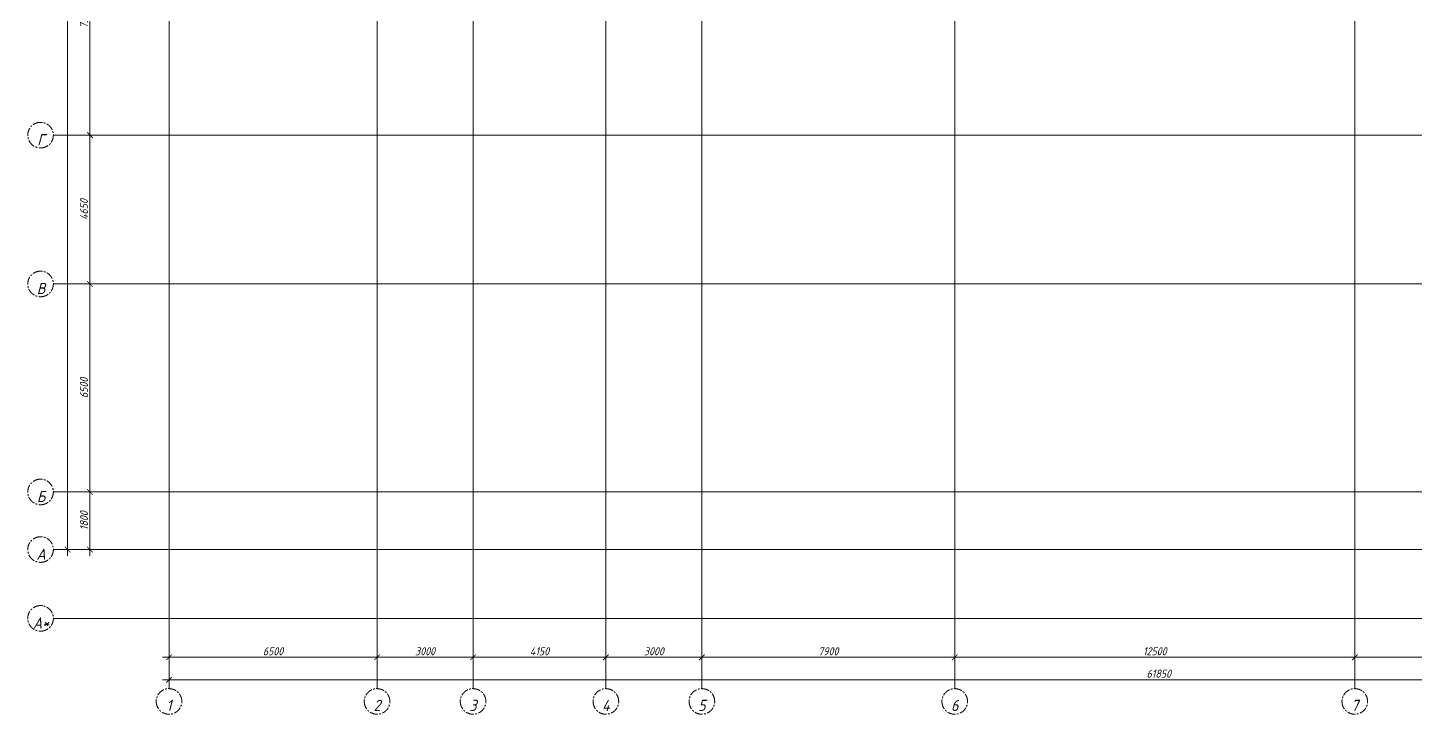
# Model space of a CAD drawing. Header units: millimetres. Extents: x 504091 to 2165846, y 135022 to 442887.
# Drawn here: x 555951 to 599304, y 260241 to 281694 of the extents above; entities that cross this region are included whole.
import ezdxf

# ---------------------------------------------------------------- set-up
doc = ezdxf.new("R2010")
doc.units = ezdxf.units.MM
doc.linetypes.add('ADSK_Линия сетки', pattern=[25, 20, -2.5, 0, -2.5])
doc.linetypes.add('осеваяX2', pattern=[4, 2.5, -0.5, 0.5, -0.5])
doc.layers.get('Defpoints').update_dxf_attribs({"color": 255})
doc.layers.add('Оси', color=165, linetype='осеваяX2', lineweight=13)
doc.layers.add('размеры', color=7, linetype='Continuous', lineweight=9)
doc.layers.add('Штриховка', color=252, linetype='Continuous')
doc.styles.add('GOST 2.304_new', font='isocpeur.ttf', dxfattribs={"width": 0.9, "oblique": 15})
doc.dimstyles.new('SPDS 1_100', dxfattribs={"dimscale": 100, "dimtxt": 2.5, "dimasz": 1.77, "dimexe": 1.25, "dimexo": 0.625, "dimtad": 1, "dimdec": 0, "dimrnd": 0.001, "dimzin": 9, "dimtxsty": 'GOST 2.304_new', "dimblk": 'ARCHTICK', "dimcen": 2.5, "dimdle": 2, "dimclrt": 256, "dimadec": 0, "dimazin": 2, "dimtfac": 0.75, "dimtdec": 0, "dimtmove": 1, "dimatfit": 3, "dimfxl": 0, "dimtolj": 1, "dimlwd": 9, "dimlwe": 9, "dimarcsym": 0})

# ---------------------------------------------------------------- blocks, each defined once
blk = doc.blocks.new('_ArchTick')
at = {"color": 0, "linetype": 'ByBlock', "const_width": 0.15}
blk.add_lwpolyline([(-0.5, -0.5), (0.5, 0.5)], dxfattribs=at)
blk = doc.blocks.new('*D506')
at = {"layer": 'Defpoints', "color": 0, "lineweight": 20, "transparency": 16777216}
for p in [(37050, -1117), (44950, -1117), (44950, -1217)]:
    blk.add_point(p, dxfattribs=at)
at = {"layer": 'размеры', "color": 0, "lineweight": 9, "transparency": 16777216}
for p, q in [((36850, -1217), (45150, -1217)), ((37050, -1179), (37050, -1342)), ((44950, -1179), (44950, -1342))]:
    blk.add_line(p, q, dxfattribs=at)
at = {"layer": 'размеры', "color": 0, "lineweight": 9, "transparency": 16777216, "xscale": 177, "yscale": 177, "zscale": 177, "rotation": 180}
blk.add_blockref('_ArchTick', (37050, -1217), dxfattribs=at)
at = {"layer": 'размеры', "color": 0, "lineweight": 9, "transparency": 16777216, "xscale": 177, "yscale": 177, "zscale": 177}
blk.add_blockref('_ArchTick', (44950, -1217), dxfattribs=at)
at = {"layer": 'размеры', "lineweight": 20, "transparency": 16777216, "insert": (41000, -1029), "char_height": 250, "width": 248.31, "attachment_point": 5, "style": 'GOST 2.304_new'}
blk.add_mtext('\\A1;7900', dxfattribs=at)
blk = doc.blocks.new('*D511')
at = {"layer": 'Defpoints', "color": 0, "lineweight": 20, "transparency": 16777216}
for p in [(0, -1117), (6500, -1117), (6500, -1217)]:
    blk.add_point(p, dxfattribs=at)
at = {"layer": 'размеры', "color": 0, "lineweight": 9, "transparency": 16777216}
for p, q in [((-200, -1217), (6700, -1217)), ((0, -1179), (0, -1342)), ((6500, -1179), (6500, -1342))]:
    blk.add_line(p, q, dxfattribs=at)
at = {"layer": 'размеры', "color": 0, "lineweight": 9, "transparency": 16777216, "xscale": 177, "yscale": 177, "zscale": 177, "rotation": 180}
blk.add_blockref('_ArchTick', (0, -1217), dxfattribs=at)
at = {"layer": 'размеры', "color": 0, "lineweight": 9, "transparency": 16777216, "xscale": 177, "yscale": 177, "zscale": 177}
blk.add_blockref('_ArchTick', (6500, -1217), dxfattribs=at)
at = {"layer": 'размеры', "lineweight": 20, "transparency": 16777216, "insert": (3250, -1029), "char_height": 250, "width": 248.31, "attachment_point": 5, "style": 'GOST 2.304_new'}
blk.add_mtext('\\A1;6500', dxfattribs=at)
blk = doc.blocks.new('*D512')
at = {"layer": 'Defpoints', "color": 0, "lineweight": 20, "transparency": 16777216}
for p in [(6500, -1117), (9500, -1117), (9500, -1217)]:
    blk.add_point(p, dxfattribs=at)
at = {"layer": 'размеры', "color": 0, "lineweight": 9, "transparency": 16777216}
for p, q in [((6300, -1217), (9700, -1217)), ((6500, -1179), (6500, -1342)), ((9500, -1179), (9500, -1342))]:
    blk.add_line(p, q, dxfattribs=at)
at = {"layer": 'размеры', "color": 0, "lineweight": 9, "transparency": 16777216, "xscale": 177, "yscale": 177, "zscale": 177, "rotation": 180}
blk.add_blockref('_ArchTick', (6500, -1217), dxfattribs=at)
at = {"layer": 'размеры', "color": 0, "lineweight": 9, "transparency": 16777216, "xscale": 177, "yscale": 177, "zscale": 177}
blk.add_blockref('_ArchTick', (9500, -1217), dxfattribs=at)
at = {"layer": 'размеры', "lineweight": 20, "transparency": 16777216, "insert": (8000, -1029), "char_height": 250, "width": 248.31, "attachment_point": 5, "style": 'GOST 2.304_new'}
blk.add_mtext('\\A1;3000', dxfattribs=at)
blk = doc.blocks.new('*D513')
at = {"layer": 'Defpoints', "color": 0, "lineweight": 20, "transparency": 16777216}
for p in [(9500, -1117), (13650, -1117), (13650, -1217)]:
    blk.add_point(p, dxfattribs=at)
at = {"layer": 'размеры', "color": 0, "lineweight": 9, "transparency": 16777216}
for p, q in [((9300, -1217), (13850, -1217)), ((9500, -1179), (9500, -1342)), ((13650, -1179), (13650, -1342))]:
    blk.add_line(p, q, dxfattribs=at)
at = {"layer": 'размеры', "color": 0, "lineweight": 9, "transparency": 16777216, "xscale": 177, "yscale": 177, "zscale": 177, "rotation": 180}
blk.add_blockref('_ArchTick', (9500, -1217), dxfattribs=at)
at = {"layer": 'размеры', "color": 0, "lineweight": 9, "transparency": 16777216, "xscale": 177, "yscale": 177, "zscale": 177}
blk.add_blockref('_ArchTick', (13650, -1217), dxfattribs=at)
at = {"layer": 'размеры', "lineweight": 20, "transparency": 16777216, "insert": (11575, -1029), "char_height": 250, "width": 238.24, "attachment_point": 5, "style": 'GOST 2.304_new'}
blk.add_mtext('\\A1;4150', dxfattribs=at)
blk = doc.blocks.new('*D514')
at = {"layer": 'Defpoints', "color": 0, "lineweight": 20, "transparency": 16777216}
for p in [(13650, -1117), (16650, -1117), (16650, -1217)]:
    blk.add_point(p, dxfattribs=at)
at = {"layer": 'размеры', "color": 0, "lineweight": 9, "transparency": 16777216}
for p, q in [((13450, -1217), (16850, -1217)), ((13650, -1179), (13650, -1342)), ((16650, -1179), (16650, -1342))]:
    blk.add_line(p, q, dxfattribs=at)
at = {"layer": 'размеры', "color": 0, "lineweight": 9, "transparency": 16777216, "xscale": 177, "yscale": 177, "zscale": 177, "rotation": 180}
blk.add_blockref('_ArchTick', (13650, -1217), dxfattribs=at)
at = {"layer": 'размеры', "color": 0, "lineweight": 9, "transparency": 16777216, "xscale": 177, "yscale": 177, "zscale": 177}
blk.add_blockref('_ArchTick', (16650, -1217), dxfattribs=at)
at = {"layer": 'размеры', "lineweight": 20, "transparency": 16777216, "insert": (15150, -1029), "char_height": 250, "width": 248.31, "attachment_point": 5, "style": 'GOST 2.304_new'}
blk.add_mtext('\\A1;3000', dxfattribs=at)
blk = doc.blocks.new('*D515')
at = {"layer": 'Defpoints', "color": 0, "lineweight": 20, "transparency": 16777216}
for p in [(16650, -1117), (24550, -1117), (24550, -1217)]:
    blk.add_point(p, dxfattribs=at)
at = {"layer": 'размеры', "color": 0, "lineweight": 9, "transparency": 16777216}
for p, q in [((16450, -1217), (24750, -1217)), ((16650, -1179), (16650, -1342)), ((24550, -1179), (24550, -1342))]:
    blk.add_line(p, q, dxfattribs=at)
at = {"layer": 'размеры', "color": 0, "lineweight": 9, "transparency": 16777216, "xscale": 177, "yscale": 177, "zscale": 177, "rotation": 180}
blk.add_blockref('_ArchTick', (16650, -1217), dxfattribs=at)
at = {"layer": 'размеры', "color": 0, "lineweight": 9, "transparency": 16777216, "xscale": 177, "yscale": 177, "zscale": 177}
blk.add_blockref('_ArchTick', (24550, -1217), dxfattribs=at)
at = {"layer": 'размеры', "lineweight": 20, "transparency": 16777216, "insert": (20600, -1029), "char_height": 250, "width": 248.31, "attachment_point": 5, "style": 'GOST 2.304_new'}
blk.add_mtext('\\A1;7900', dxfattribs=at)
blk = doc.blocks.new('*D516')
at = {"layer": 'Defpoints', "color": 0, "lineweight": 20, "transparency": 16777216}
for p in [(24550, -1117), (37050, -1117), (37050, -1217)]:
    blk.add_point(p, dxfattribs=at)
at = {"layer": 'размеры', "color": 0, "lineweight": 9, "transparency": 16777216}
for p, q in [((24350, -1217), (37250, -1217)), ((24550, -1179), (24550, -1342)), ((37050, -1179), (37050, -1342))]:
    blk.add_line(p, q, dxfattribs=at)
at = {"layer": 'размеры', "color": 0, "lineweight": 9, "transparency": 16777216, "xscale": 177, "yscale": 177, "zscale": 177, "rotation": 180}
blk.add_blockref('_ArchTick', (24550, -1217), dxfattribs=at)
at = {"layer": 'размеры', "color": 0, "lineweight": 9, "transparency": 16777216, "xscale": 177, "yscale": 177, "zscale": 177}
blk.add_blockref('_ArchTick', (37050, -1217), dxfattribs=at)
at = {"layer": 'размеры', "lineweight": 20, "transparency": 16777216, "insert": (30800, -1029), "char_height": 250, "width": 291.93, "attachment_point": 5, "style": 'GOST 2.304_new'}
blk.add_mtext('\\A1;12500', dxfattribs=at)
blk = doc.blocks.new('Ось сетки - Круг_Ø8 мм-8258-План подвала')
at = {"layer": 'Оси', "linetype": 'ByBlock', "lineweight": 20}
for start, end in [(360, 180), (180, 360)]:
    blk.add_arc((0, 0), 4, start, end, dxfattribs=at)
blk = doc.blocks.new('*D517')
at = {"layer": 'Defpoints', "color": 0, "lineweight": 20, "transparency": 16777216}
for p in [(0, -1817), (61850, -1817), (61850, -1917)]:
    blk.add_point(p, dxfattribs=at)
at = {"layer": 'размеры', "color": 0, "lineweight": 9, "transparency": 16777216}
for p, q in [((-200, -1917), (62050, -1917)), ((0, -1879), (0, -2042)), ((61850, -1879), (61850, -2042))]:
    blk.add_line(p, q, dxfattribs=at)
at = {"layer": 'размеры', "color": 0, "lineweight": 9, "transparency": 16777216, "xscale": 177, "yscale": 177, "zscale": 177, "rotation": 180}
blk.add_blockref('_ArchTick', (0, -1917), dxfattribs=at)
at = {"layer": 'размеры', "color": 0, "lineweight": 9, "transparency": 16777216, "xscale": 177, "yscale": 177, "zscale": 177}
blk.add_blockref('_ArchTick', (61850, -1917), dxfattribs=at)
at = {"layer": 'размеры', "lineweight": 20, "transparency": 16777216, "insert": (30925, -1729), "char_height": 250, "width": 291.93, "attachment_point": 5, "style": 'GOST 2.304_new'}
blk.add_mtext('\\A1;61850', dxfattribs=at)
blk = doc.blocks.new('*D518')
at = {"layer": 'Defpoints', "color": 0, "lineweight": 20, "transparency": 16777216}
for p in [(-3071, 45200), (-3171, 2150), (-3071, 2150)]:
    blk.add_point(p, dxfattribs=at)
at = {"layer": 'размеры', "color": 0, "lineweight": 9, "transparency": 16777216}
for p, q in [((-3133, 45200), (-3296, 45200)), ((-3171, 45400), (-3171, 1950)), ((-3133, 2150), (-3296, 2150))]:
    blk.add_line(p, q, dxfattribs=at)
at = {"layer": 'размеры', "color": 0, "lineweight": 9, "transparency": 16777216, "xscale": 177, "yscale": 177, "zscale": 177}
for p, rotation in [((-3171, 45200), 90), ((-3171, 2150), 270)]:
    blk.add_blockref('_ArchTick', p, dxfattribs=dict(at, rotation=rotation))
at = {"layer": 'размеры', "lineweight": 20, "transparency": 16777216, "insert": (-3358, 23675), "char_height": 250, "width": 318.77, "attachment_point": 5, "rotation": 90, "style": 'GOST 2.304_new'}
blk.add_mtext('\\A1;43050', dxfattribs=at)
blk = doc.blocks.new('*D521')
at = {"layer": 'Defpoints', "color": 0, "lineweight": 20, "transparency": 16777216}
for p in [(-2371, 22400), (-2471, 15100), (-2371, 15100)]:
    blk.add_point(p, dxfattribs=at)
at = {"layer": 'размеры', "color": 0, "lineweight": 9, "transparency": 16777216}
for p, q in [((-2471, 22600), (-2471, 14900)), ((-2433, 22400), (-2596, 22400)), ((-2433, 15100), (-2596, 15100))]:
    blk.add_line(p, q, dxfattribs=at)
at = {"layer": 'размеры', "color": 0, "lineweight": 9, "transparency": 16777216, "xscale": 177, "yscale": 177, "zscale": 177}
for p, rotation in [((-2471, 22400), 90), ((-2471, 15100), 270)]:
    blk.add_blockref('_ArchTick', p, dxfattribs=dict(at, rotation=rotation))
at = {"layer": 'размеры', "lineweight": 20, "transparency": 16777216, "insert": (-2658, 18750), "char_height": 250, "width": 248.31, "attachment_point": 5, "rotation": 90, "style": 'GOST 2.304_new'}
blk.add_mtext('\\A1;7300', dxfattribs=at)
blk = doc.blocks.new('*D522')
at = {"layer": 'Defpoints', "color": 0, "lineweight": 20, "transparency": 16777216}
for p in [(-2371, 15100), (-2471, 10450), (-2371, 10450)]:
    blk.add_point(p, dxfattribs=at)
at = {"layer": 'размеры', "color": 0, "lineweight": 9, "transparency": 16777216}
for p, q in [((-2471, 15300), (-2471, 10250)), ((-2433, 15100), (-2596, 15100)), ((-2433, 10450), (-2596, 10450))]:
    blk.add_line(p, q, dxfattribs=at)
at = {"layer": 'размеры', "color": 0, "lineweight": 9, "transparency": 16777216, "xscale": 177, "yscale": 177, "zscale": 177}
for p, rotation in [((-2471, 15100), 90), ((-2471, 10450), 270)]:
    blk.add_blockref('_ArchTick', p, dxfattribs=dict(at, rotation=rotation))
at = {"layer": 'размеры', "lineweight": 20, "transparency": 16777216, "insert": (-2658, 12775), "char_height": 250, "width": 256.7, "attachment_point": 5, "rotation": 90, "style": 'GOST 2.304_new'}
blk.add_mtext('\\A1;4650', dxfattribs=at)
blk = doc.blocks.new('*D523')
at = {"layer": 'Defpoints', "color": 0, "lineweight": 20, "transparency": 16777216}
for p in [(-2371, 10450), (-2471, 3950), (-2371, 3950)]:
    blk.add_point(p, dxfattribs=at)
at = {"layer": 'размеры', "color": 0, "lineweight": 9, "transparency": 16777216}
for p, q in [((-2433, 10450), (-2596, 10450)), ((-2471, 10650), (-2471, 3750)), ((-2433, 3950), (-2596, 3950))]:
    blk.add_line(p, q, dxfattribs=at)
at = {"layer": 'размеры', "color": 0, "lineweight": 9, "transparency": 16777216, "xscale": 177, "yscale": 177, "zscale": 177}
for p, rotation in [((-2471, 10450), 90), ((-2471, 3950), 270)]:
    blk.add_blockref('_ArchTick', p, dxfattribs=dict(at, rotation=rotation))
at = {"layer": 'размеры', "lineweight": 20, "transparency": 16777216, "insert": (-2658, 7200), "char_height": 250, "width": 248.31, "attachment_point": 5, "rotation": 90, "style": 'GOST 2.304_new'}
blk.add_mtext('\\A1;6500', dxfattribs=at)
blk = doc.blocks.new('*D524')
at = {"layer": 'Defpoints', "color": 0, "lineweight": 20, "transparency": 16777216}
for p in [(-2371, 3950), (-2471, 2150), (-2371, 2150)]:
    blk.add_point(p, dxfattribs=at)
at = {"layer": 'размеры', "color": 0, "lineweight": 9, "transparency": 16777216}
for p, q in [((-2433, 3950), (-2596, 3950)), ((-2471, 4150), (-2471, 1950)), ((-2433, 2150), (-2596, 2150))]:
    blk.add_line(p, q, dxfattribs=at)
at = {"layer": 'размеры', "color": 0, "lineweight": 9, "transparency": 16777216, "xscale": 177, "yscale": 177, "zscale": 177}
for p, rotation in [((-2471, 3950), 90), ((-2471, 2150), 270)]:
    blk.add_blockref('_ArchTick', p, dxfattribs=dict(at, rotation=rotation))
at = {"layer": 'размеры', "lineweight": 20, "transparency": 16777216, "insert": (-2658, 3050), "char_height": 250, "width": 229.85, "attachment_point": 5, "rotation": 90, "style": 'GOST 2.304_new'}
blk.add_mtext('\\A1;1800', dxfattribs=at)
blk = doc.blocks.new('оси')
at = {"layer": 'Оси', "linetype": 'ADSK_Линия сетки'}
for p, q in [((0, -2196.5), (0, 46265.1)), ((6500, -2196.5), (6500, 46378)), ((9500, -2196.5), (9500, 46378)), ((24550, -2196.5), (24550, 46378)), ((37050, -2196.5), (37050, 46378)), ((13650, -2196.5), (13650, 23921.3)), ((16650, -2196.5), (16650, 23921.3)), ((-3614.3, 15100), (62615.4, 15100)), ((-3614.3, 10450), (62615.4, 10450)), ((-3614.3, 3950), (62615.4, 3950)), ((-3614.3, 2150), (62505.3, 2150)), ((-3614.3, 0), (62505.3, 0))]:
    blk.add_line(p, q, dxfattribs=at)
at = {"layer": 'Оси', "lineweight": 20, "xscale": 99.99999999999993, "yscale": 99.99999999999993, "zscale": 99.99999999999993, "rotation": 270}
for p in [(-4014.3, 15100), (-4014.3, 10450), (-4014.3, 3950), (-4014.3, 2150), (-4014.3, 0)]:
    blk.add_blockref('Ось сетки - Круг_Ø8 мм-8258-План подвала', p, dxfattribs=at)
at = {"layer": 'Оси', "lineweight": 20, "xscale": 99.99999999999993, "yscale": 99.99999999999993, "zscale": 99.99999999999993}
for p in [(0, -2596.5), (6500, -2596.5), (9500, -2596.5), (13650, -2596.5), (16650, -2596.5), (24550, -2596.5), (37050, -2596.5)]:
    blk.add_blockref('Ось сетки - Круг_Ø8 мм-8258-План подвала', p, dxfattribs=at)
at = {"layer": 'Оси', "char_height": 350, "attachment_point": 5, "line_spacing_factor": 1.022766, "style": 'GOST 2.304_new'}
for s, insert, width in [('\\pt89.999,180.0015,270.0005,359.9995,449.9985,540.001,630,719.999,810.0015,900.0005,989.9995,1079.9985,1170.001,1260,1349.999,1440.0015,1530.0005,1619.9995,1709.9985,1800.001,1890,1979.999,2070.0015,2160.0005,2249.9995,2339.9985,2430.001,2520,2609.999,2700.0015,2790.0005,2879.9995;Г', (-3999.8, 14957.1), 232.2), ('\\pt89.999,180.0015,270.0005,359.9995,449.9985,540.001,630,719.999,810.0015,900.0005,989.9995,1079.9985,1170.001,1260,1349.999,1440.0015,1530.0005,1619.9995,1709.9985,1800.001,1890,1979.999,2070.0015,2160.0005,2249.9995,2339.9985,2430.001,2520,2609.999,2700.0015,2790.0005,2879.9995;В', (-3999.4, 10307.1), 261.9), ('\\pt89.999,180.0015,270.0005,359.9995,449.9985,540.001,630,719.999,810.0015,900.0005,989.9995,1079.9985,1170.001,1260,1349.999,1440.0015,1530.0005,1619.9995,1709.9985,1800.001,1890,1979.999,2070.0015,2160.0005,2249.9995,2339.9985,2430.001,2520,2609.999,2700.0015,2790.0005,2879.9995;Б', (-3999.4, 3807.1), 261.9), ('\\pt89.999,180.0015,270.0005,359.9995,449.9985,540.001,630,719.999,810.0015,900.0005,989.9995,1079.9985,1170.001,1260,1349.999,1440.0015,1530.0005,1619.9995,1709.9985,1800.001,1890,1979.999,2070.0015,2160.0005,2249.9995,2339.9985,2430.001,2520,2609.999,2700.0015,2790.0005,2879.9995;А', (-3999.4, 2007.1), 291.6), ('\\pt89.999,180.0015,270.0005,359.9995,449.9985,540.001,630,719.999,810.0015,900.0005,989.9995,1079.9985,1170.001,1260,1349.999,1440.0015,1530.0005,1619.9995,1709.9985,1800.001,1890,1979.999,2070.0015,2160.0005,2249.9995,2339.9985,2430.001,2520,2609.999,2700.0015,2790.0005,2879.9995;А*', (-3999.8, -142.9), 512.1), ('\\pt89.999,180.0015,270.0005,359.9995,449.9985,540.001,630,719.999,810.0015,900.0005,989.9995,1079.9985,1170.001,1260,1349.999,1440.0015,1530.0005,1619.9995,1709.9985,1800.001,1890,1979.999,2070.0015,2160.0005,2249.9995,2339.9985,2430.001,2520,2609.999,2700.0015,2790.0005,2879.9995;1', (-0.8, -2719.4), 161.1), ('\\pt89.999,180.0015,270.0005,359.9995,449.9985,540.001,630,719.999,810.0015,900.0005,989.9995,1079.9985,1170.001,1260,1349.999,1440.0015,1530.0005,1619.9995,1709.9985,1800.001,1890,1979.999,2070.0015,2160.0005,2249.9995,2339.9985,2430.001,2520,2609.999,2700.0015,2790.0005,2879.9995;2', (6499.2, -2719.4), 232.2), ('\\pt89.999,180.0015,270.0005,359.9995,449.9985,540.001,630,719.999,810.0015,900.0005,989.9995,1079.9985,1170.001,1260,1349.999,1440.0015,1530.0005,1619.9995,1709.9985,1800.001,1890,1979.999,2070.0015,2160.0005,2249.9995,2339.9985,2430.001,2520,2609.999,2700.0015,2790.0005,2879.9995;3', (9499.2, -2719.4), 225.9), ('\\pt89.999,180.0015,270.0005,359.9995,449.9985,540.001,630,719.999,810.0015,900.0005,989.9995,1079.9985,1170.001,1260,1349.999,1440.0015,1530.0005,1619.9995,1709.9985,1800.001,1890,1979.999,2070.0015,2160.0005,2249.9995,2339.9985,2430.001,2520,2609.999,2700.0015,2790.0005,2879.9995;4', (13649.6, -2719.4), 261.9), ('\\pt89.999,180.0015,270.0005,359.9995,449.9985,540.001,630,719.999,810.0015,900.0005,989.9995,1079.9985,1170.001,1260,1349.999,1440.0015,1530.0005,1619.9995,1709.9985,1800.001,1890,1979.999,2070.0015,2160.0005,2249.9995,2339.9985,2430.001,2520,2609.999,2700.0015,2790.0005,2879.9995;5', (16649.2, -2719.4), 232.2), ('\\pt89.999,180.0015,270.0005,359.9995,449.9985,540.001,630,719.999,810.0015,900.0005,989.9995,1079.9985,1170.001,1260,1349.999,1440.0015,1530.0005,1619.9995,1709.9985,1800.001,1890,1979.999,2070.0015,2160.0005,2249.9995,2339.9985,2430.001,2520,2609.999,2700.0015,2790.0005,2879.9995;6', (24549.2, -2719.4), 232.2), ('\\pt89.999,180.0015,270.0005,359.9995,449.9985,540.001,630,719.999,810.0015,900.0005,989.9995,1079.9985,1170.001,1260,1349.999,1440.0015,1530.0005,1619.9995,1709.9985,1800.001,1890,1979.999,2070.0015,2160.0005,2249.9995,2339.9985,2430.001,2520,2609.999,2700.0015,2790.0005,2879.9995;7', (37049.2, -2719.4), 232.2)]:
    blk.add_mtext(s, dxfattribs=dict(at, insert=insert, width=width))
at = {"layer": 'размеры', "lineweight": 20}
for base, p1, p2, picture, middle in [((-3170.6, 2150), (-3070.6, 45200), (-3070.6, 2150), '*D518', (-3358.1, 23675)), ((-2470.6, 15100), (-2370.6, 22400), (-2370.6, 15100), '*D521', (-2658.1, 18750)), ((-2470.6, 10450), (-2370.6, 15100), (-2370.6, 10450), '*D522', (-2658.1, 12775)), ((-2470.6, 3950), (-2370.6, 10450), (-2370.6, 3950), '*D523', (-2658.1, 7200)), ((-2470.6, 2150), (-2370.6, 3950), (-2370.6, 2150), '*D524', (-2658.1, 3050))]:
    dim = blk.add_linear_dim(base=base, p1=p1, p2=p2, angle=90, dimstyle='SPDS 1_100', dxfattribs=at)
    dim.commit()
    dim.dimension.update_dxf_attribs({"geometry": picture, "text_midpoint": middle})
for base, p1, p2, picture, middle in [((6500, -1216.6), (0, -1116.6), (6500, -1116.6), '*D511', (3250, -1029.1)), ((9500, -1216.6), (6500, -1116.6), (9500, -1116.6), '*D512', (8000, -1029.1)), ((13650, -1216.6), (9500, -1116.6), (13650, -1116.6), '*D513', (11575, -1029.1)), ((16650, -1216.6), (13650, -1116.6), (16650, -1116.6), '*D514', (15150, -1029.1)), ((24550, -1216.6), (16650, -1116.6), (24550, -1116.6), '*D515', (20600, -1029.1)), ((37050, -1216.6), (24550, -1116.6), (37050, -1116.6), '*D516', (30800, -1029.1)), ((44950, -1216.6), (37050, -1116.6), (44950, -1116.6), '*D506', (41000, -1029.1)), ((61850, -1916.6), (0, -1816.6), (61850, -1816.6), '*D517', (30925, -1729.1))]:
    dim = blk.add_linear_dim(base=base, p1=p1, p2=p2, dimstyle='SPDS 1_100', dxfattribs=at)
    dim.commit()
    dim.dimension.update_dxf_attribs({"geometry": picture, "text_midpoint": middle})

msp = doc.modelspace()

# ---------------------------------------------------------------- block references
at = {"layer": 'Штриховка'}
msp.add_blockref('оси', (560365.25, 263237.9486), dxfattribs=at)

doc.saveas('drawing.dxf')
